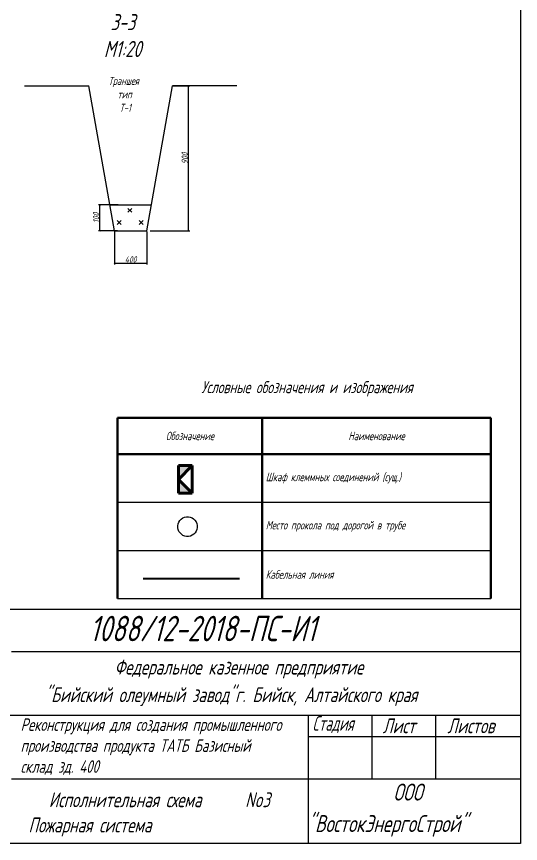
# Model space of a CAD drawing. Header units: millimetres. Extents: x 13096 to 18634, y -492 to 9335.
# Drawn here: x 13605 to 14086, y 5015 to 5805 of the extents above; entities that cross this region are included whole.
import ezdxf

# ---------------------------------------------------------------- set-up
doc = ezdxf.new("R2010")
doc.units = ezdxf.units.MM
doc.layers.get('Defpoints').update_dxf_attribs({"color": 33})
for name, color, linetype, lineweight in [('ИИ_ОФОРМЛЕНИЕ_025', 7, 'Continuous', 25), ('Линия связи (Вновь)', 3, 'Continuous', 60), ('Размерная', 4, 'Continuous', 25), ('Рамка толстая', 7, 'Continuous', 60), ('Строительный', 251, 'Continuous', 13), ('ТаБлица', 253, 'Continuous', 25), ('текст', 7, 'Continuous', 25), ('Щиты пульты (Вновь)', 5, 'Continuous', 50), ('Элемент эл. схем', 7, 'Continuous', 35)]:
    doc.layers.add(name, color=color, linetype=linetype, lineweight=lineweight)
doc.styles.add('Simplex', font='simplex.shx', dxfattribs={"width": 0.7, "oblique": 15})
doc.styles.get("Standard").update_dxf_attribs({"font": 'arial.ttf'})
doc.dimstyles.new('Simplex', dxfattribs={"dimtxt": 2.5, "dimasz": 2.5, "dimexe": 1.25, "dimexo": 0.625, "dimtad": 1, "dimtxsty": 'Simplex', "dimcen": 2.5, "dimclrt": 2, "dimadec": 0, "dimazin": 0, "dimtfac": 1, "dimtmove": 0, "dimatfit": 3, "dimfxl": 1, "dimarcsym": 0})

# ---------------------------------------------------------------- blocks, each defined once
blk = doc.blocks.new('_ArchTick')
at = {"color": 0, "linetype": 'ByBlock', "const_width": 0.15}
blk.add_lwpolyline([(-0.5, -0.5), (0.5, 0.5)], dxfattribs=at)
blk = doc.blocks.new('*D77')
at = {"layer": 'Defpoints', "color": 0, "lineweight": 80, "transparency": 16777216}
for p in [(13753.48, 5738.59), (13768.88, 5738.59), (13731.6, 5600.12)]:
    blk.add_point(p, dxfattribs=at)
at = {"layer": 'Размерная', "color": 0, "lineweight": -2, "transparency": 16777216}
for p, q in [((13754.1, 5738.59), (13770.13, 5738.59)), ((13768.88, 5600.12), (13768.88, 5738.59)), ((13732.22, 5600.12), (13770.13, 5600.12))]:
    blk.add_line(p, q, dxfattribs=at)
at = {"layer": 'Размерная', "color": 0, "lineweight": -2, "transparency": 16777216, "xscale": 1.5, "yscale": 1.5, "zscale": 1.5}
for p, rotation in [((13768.88, 5738.59), 90), ((13768.88, 5600.12), 270)]:
    blk.add_blockref('_ArchTick', p, dxfattribs=dict(at, rotation=rotation))
at = {"layer": 'Размерная', "color": 2, "lineweight": 20, "transparency": 16777216, "insert": (13765.25, 5669.36), "char_height": 2, "attachment_point": 5, "rotation": 90, "style": 'Simplex'}
blk.add_mtext('{\\H3x;\\C256;900}', dxfattribs=at)
blk = doc.blocks.new('*D78')
at = {"layer": 'Defpoints', "color": 0, "lineweight": 80, "transparency": 16777216}
for p in [(13698.24, 5599.99), (13729.04, 5599.99), (13729.04, 5569.24)]:
    blk.add_point(p, dxfattribs=at)
at = {"layer": 'Размерная', "color": 0, "lineweight": -2, "transparency": 16777216}
for p, q in [((13698.24, 5599.36), (13698.24, 5567.99)), ((13729.04, 5599.36), (13729.04, 5567.99)), ((13698.24, 5569.24), (13729.04, 5569.24))]:
    blk.add_line(p, q, dxfattribs=at)
at = {"layer": 'Размерная', "color": 0, "lineweight": -2, "transparency": 16777216, "xscale": 1.5, "yscale": 1.5, "zscale": 1.5, "rotation": 180}
blk.add_blockref('_ArchTick', (13698.24, 5569.24), dxfattribs=at)
at = {"layer": 'Размерная', "color": 0, "lineweight": -2, "transparency": 16777216, "xscale": 1.5, "yscale": 1.5, "zscale": 1.5}
blk.add_blockref('_ArchTick', (13729.04, 5569.24), dxfattribs=at)
at = {"layer": 'Размерная', "color": 2, "lineweight": 20, "transparency": 16777216, "insert": (13713.64, 5572.87), "char_height": 2, "attachment_point": 5, "style": 'Simplex'}
blk.add_mtext('{\\H3x;\\C256;400}', dxfattribs=at)
blk = doc.blocks.new('*D132')
at = {"layer": 'Defpoints', "color": 0, "lineweight": 80, "transparency": 16777216}
for p in [(13684.21, 5624.93), (13702.4, 5624.93), (13701.66, 5600.17)]:
    blk.add_point(p, dxfattribs=at)
at = {"layer": 'Размерная', "color": 0, "lineweight": -2, "transparency": 16777216}
for p, q in [((13701.78, 5624.93), (13682.96, 5624.93)), ((13684.21, 5600.17), (13684.21, 5624.93)), ((13701.03, 5600.17), (13682.96, 5600.17))]:
    blk.add_line(p, q, dxfattribs=at)
at = {"layer": 'Размерная', "color": 0, "lineweight": -2, "transparency": 16777216, "xscale": 1.5, "yscale": 1.5, "zscale": 1.5}
for p, rotation in [((13684.21, 5624.93), 90), ((13684.21, 5600.17), 270)]:
    blk.add_blockref('_ArchTick', p, dxfattribs=dict(at, rotation=rotation))
at = {"layer": 'Размерная', "color": 2, "lineweight": 20, "transparency": 16777216, "insert": (13680.59, 5612.55), "char_height": 2, "attachment_point": 5, "rotation": 90, "style": 'Simplex'}
blk.add_mtext('{\\H3x;\\C256;100}', dxfattribs=at)
blk = doc.blocks.new('*T213')
at = {"layer": 'ТаБлица', "color": 0, "linetype": 'ByBlock', "lineweight": 40, "transparency": 16777216}
for p, q in [((0, 0), (356.5, 0)), ((0, 0), (0, -172.5)), ((138, 0), (138, -172.5)), ((356.5, 0), (356.5, -172.5)), ((0, -34.5), (356.5, -34.5))]:
    blk.add_line(p, q, dxfattribs=at)
at = {"layer": 'ТаБлица', "color": 5, "linetype": 'ByBlock', "lineweight": 25, "transparency": 16777216}
for p, q in [((0, -80.5), (356.5, -80.5)), ((0, -126.5), (356.5, -126.5)), ((0, -172.5), (356.5, -172.5))]:
    blk.add_line(p, q, dxfattribs=at)
at = {"layer": 'ТаБлица', "color": 2, "lineweight": 20, "transparency": 16777216, "char_height": 8.05, "style": 'Simplex'}
for s, insert, width, attachment_point in [('{\\C256;\\c0;Обозначение}', (69, -17.25), 138, 5), ('{\\C256;\\c0;Наименование}', (247.25, -17.25), 218.5, 5), ('{\\C256;\\c0;Шкаф клеммных соединений (сущ.)}', (141.45, -57.5), 211.6, 4), ('{\\C256;\\c0;Место прокола под дорогой в трубе}', (141.45, -103.5), 211.6, 4), ('{\\C256;\\c0;Кабельная линия}', (141.45, -149.5), 211.6, 4)]:
    blk.add_mtext(s, dxfattribs=dict(at, insert=insert, width=width, attachment_point=attachment_point))
blk = doc.blocks.new('A$C4BB167BF')
at = {"layer": 'Щиты пульты (Вновь)', "true_color": 0xc7c8ca}
h = blk.add_hatch(color=9, dxfattribs=at)
h.paths.add_polyline_path([(0, 3), (0, 0), (3, 3)])
h.paths.add_polyline_path([(6, 3), (3, 3), (6, 0)])
at = {"layer": 'Щиты пульты (Вновь)', "color": 252, "true_color": 0x939598}
for p, q in [((0, 3), (0, 0)), ((6, 3), (0, 3)), ((0, 0), (3, 3)), ((3, 3), (6, 0)), ((6, 0), (6, 3)), ((0, 0), (6, 0))]:
    blk.add_line(p, q, dxfattribs=at)

msp = doc.modelspace()

# ---------------------------------------------------------------- linework, layer by layer
at = {"color": 18, "lineweight": 20, "true_color": 0x000000}
for p, q in [((13336.57966, 5239.02752), (14085.82966, 5239.02752)), ((13599.82966, 5198.52752), (14085.82966, 5198.52752)), ((13336.57966, 5137.77752), (14085.82966, 5137.77752)), ((13883.32966, 5137.77752), (13883.32966, 5016.27752)), ((13944.07966, 5137.77752), (13944.07966, 5077.02752)), ((14004.82966, 5137.77752), (14004.82966, 5077.02752)), ((13883.32966, 5117.52752), (14085.82966, 5117.52752)), ((13599.82966, 5077.02752), (14085.82966, 5077.02752))]:
    msp.add_line(p, q, dxfattribs=at)
msp.add_ellipse((13767.89331, 5317.78833), major_axis=(1.01119, -9.36317), ratio=0.990291513, start_param=-7.853981634, end_param=-1.570796327, dxfattribs=at)
at = {"layer": 'Линия связи (Вновь)', "color": 18, "lineweight": 35, "true_color": 0x000000}
msp.add_line((13725.49261, 5268.42421), (13817.49261, 5268.42421), dxfattribs=at)
at = {"layer": 'Рамка толстая', "color": 18, "lineweight": 20, "true_color": 0x000000}
for p, q in [((14085.97556, 6348.47419), (14085.97556, 5015.34919)), ((14085.97556, 5015.34919), (13117.35056, 5015.34919))]:
    msp.add_line(p, q, dxfattribs=at)
at = {"layer": 'Строительный', "color": 18, "lineweight": 20, "true_color": 0x000000}
for p, q in [((13710.99539, 5621.54483), (13714.7374, 5617.80282)), ((13714.7374, 5621.54483), (13710.99539, 5617.80282)), ((13700.79203, 5610.04327), (13704.53404, 5606.30126)), ((13704.53404, 5610.04327), (13700.79203, 5606.30126)), ((13721.82648, 5610.04327), (13725.56849, 5606.30126)), ((13725.56849, 5610.04327), (13721.82648, 5606.30126))]:
    msp.add_line(p, q, dxfattribs=at)
at = {"layer": 'Элемент эл. схем', "color": 18, "lineweight": 20, "true_color": 0x000000}
for p, q in [((13612.19736, 5738.58828), (13673.79736, 5738.58828)), ((13698.23628, 5599.98828), (13673.79736, 5738.58828)), ((13729.03628, 5599.98828), (13753.4752, 5738.58828)), ((13815.0752, 5738.58828), (13753.4752, 5738.58828)), ((13693.50032, 5625.02446), (13733.13996, 5625.05776)), ((13698.23628, 5599.98828), (13729.03628, 5599.98828))]:
    msp.add_line(p, q, dxfattribs=at)

# ---------------------------------------------------------------- block references
msp.add_blockref('*T213', (13701.1921, 5421.58081))
at = {"color": 18, "lineweight": 20, "true_color": 0x000000, "xscale": 4.41, "yscale": 4.41, "zscale": 4.41, "rotation": 90}
msp.add_blockref('A$C4BB167BF', (13772.48379, 5349.608), dxfattribs=at)

# ---------------------------------------------------------------- texts
at = {"color": 18, "lineweight": 20, "true_color": 0x000000, "style": 'Simplex', "oblique": 15}
for s, height, width, p in [('1088/12-2018-ПС-И1', 24.3, 0.7, (13674.33408, 5208.36323)), ('Федеральное казенное предприятие', 14.175, 0.7, (13698.18019, 5176.59002)), ('"Бийский олеумный завод"г. Бийск, Алтайского края', 14.175, 0.7, (13631.70913, 5150.26502)), ('Стадия', 14.175, 0.6, (13887.28144, 5122.92752)), ('Лист', 14.175, 0.7, (13954.37341, 5120.56502)), ('Листов', 14.175, 0.7, (14016.22115, 5120.56502)), ('ООО', 16.2, 0.7, (13964.58927, 5056.29538)), ('Исполнительная схема ', 14.175, 0.7, (13635.41563, 5049.9464)), ('No3', 14.175, 0.7, (13822.99813, 5049.9464)), ('"ВостокЭнергоСтрой"', 16.2, 0.7, (13882.93553, 5026.20966)), ('Пожарная система', 14.175, 0.7, (13615.99118, 5025.86588))]:
    msp.add_text(s, height=height, dxfattribs=dict(at, width=width)).set_placement(p)
at = {"layer": 'ИИ_ОФОРМЛЕНИЕ_025', "color": 18, "lineweight": 20, "true_color": 0x000000, "insert": (13608.49015, 5134.77981), "char_height": 12, "attachment_point": 1}
msp.add_mtext_dynamic_manual_height_columns('{\\Fsimplex|c204;\\Q15;\\W0.7;Реконструкция для создания промышленного производства продукта ТАТБ Базисный склад зд. 400}', width=276.2589272, gutter_width=12.5, heights=[0], dxfattribs=at)
at = {"layer": 'ТаБлица', "color": 18, "lineweight": 20, "true_color": 0x000000, "insert": (13882.09911, 5449.36819), "char_height": 11.5, "width": 425.2362496, "attachment_point": 5, "style": 'Simplex'}
msp.add_mtext('Условные обозначения и изображения', dxfattribs=at)
at = {"layer": 'текст', "color": 18, "lineweight": 20, "true_color": 0x000000, "attachment_point": 1, "style": 'Simplex'}
for s, width, insert, char_height in [('\\pi6.9573;Разрез \\P\\pi16.121;3-3\\P\\pi9.7045;М1:20', 65.8694283, (13678.35831, 5832.74867), 15.4), ('\\pi-3.6664;Траншея\\P\\pi4.951;тип \\P\\pi6.8981;Т-1', 25.8694283, (13696.0601, 5747.10184), 7.7)]:
    msp.add_mtext_dynamic_manual_height_columns(s, width=width, gutter_width=12.5, heights=[0], dxfattribs=dict(at, insert=insert, char_height=char_height))

# ---------------------------------------------------------------- dimensions: what is measured, and where the dimension line sits
at = {"layer": 'Размерная', "color": 18, "lineweight": 20, "true_color": 0x000000}
for base, p1, p2, text, picture, middle in [((13768.8752, 5738.58828), (13731.59842, 5600.12279), (13753.4752, 5738.58828), '{\\H3x;\\C256;900}', '*D77', (13765.2502, 5669.35553)), ((13684.2114, 5624.92551), (13701.6564, 5600.17066), (13702.40169, 5624.92551), '{\\H3x;\\C256;100}', '*D132', (13680.5864, 5612.54809))]:
    dim = msp.add_linear_dim(base=base, p1=p1, p2=p2, angle=90, text=text, dimstyle='Simplex', override={"dimtxt": 2, "dimasz": 1.5, "dimlfac": 20, "dimrnd": 1, "dimtxsty": 'Simplex', "dimblk1": 'ArchTick', "dimblk2": 'ArchTick', "dimsah": 1}, dxfattribs=at)
    dim.commit()
    dim.dimension.update_dxf_attribs({"geometry": picture, "text_midpoint": middle})
dim = msp.add_linear_dim(base=(13729.03628, 5569.24089), p1=(13698.23628, 5599.98828), p2=(13729.03628, 5599.98828), text='{\\H3x;\\C256;400}', dimstyle='Simplex', override={"dimtxt": 2, "dimasz": 1.5, "dimlfac": 20, "dimrnd": 1, "dimtxsty": 'Simplex', "dimblk1": 'ArchTick', "dimblk2": 'ArchTick', "dimsah": 1}, dxfattribs=at)
dim.commit()
dim.dimension.update_dxf_attribs({"geometry": '*D78', "text_midpoint": (13713.63628, 5572.86589)})

doc.saveas('drawing.dxf')
